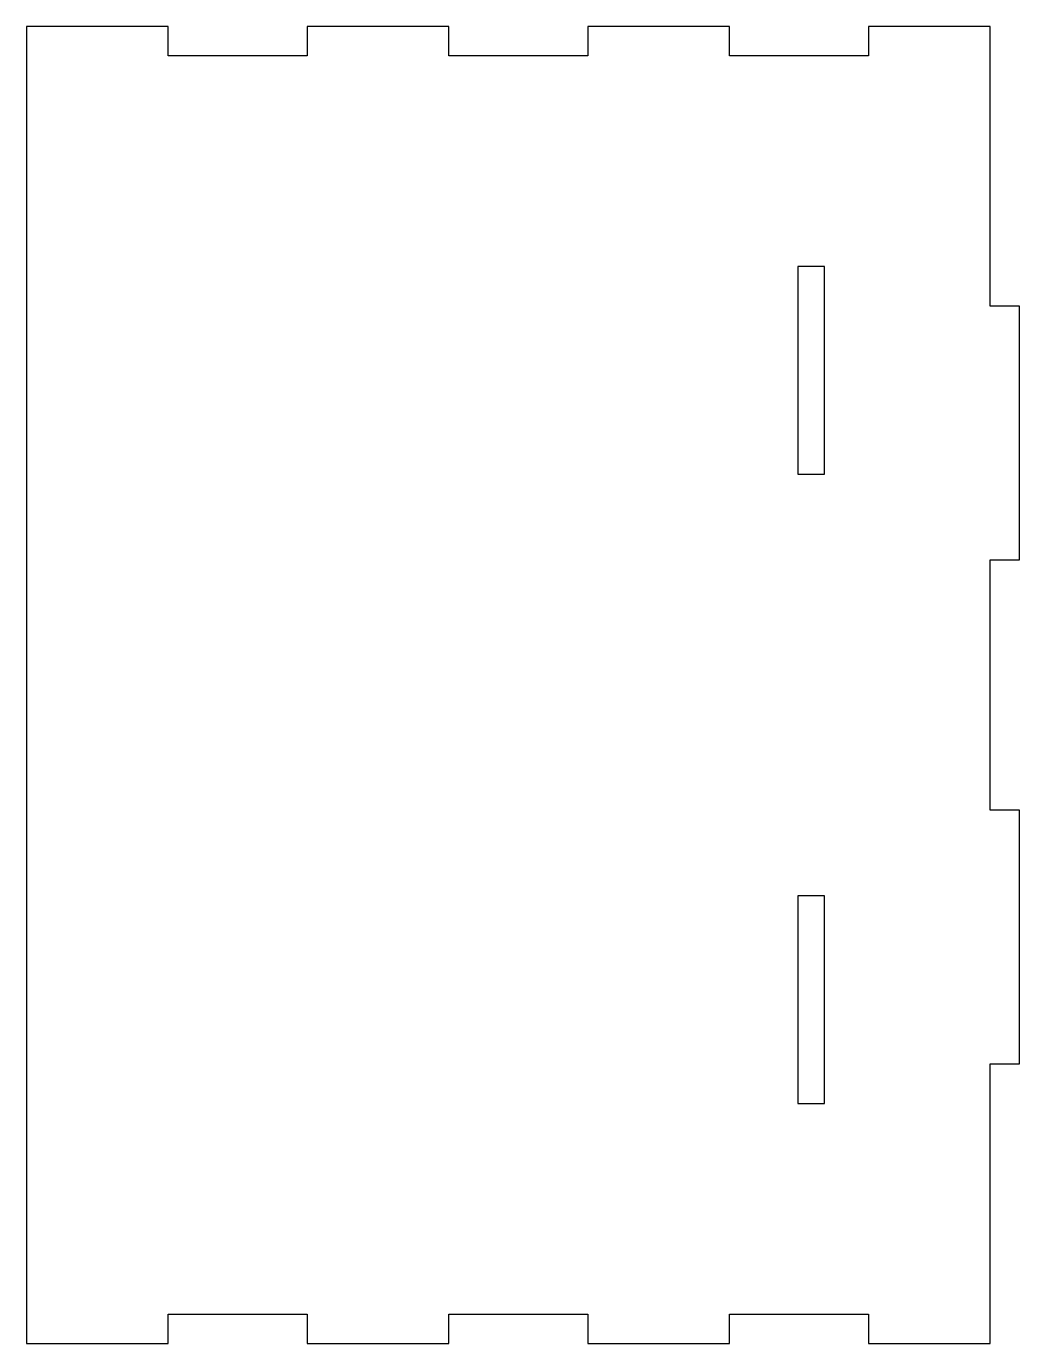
# Model space of a CAD drawing. Header units: millimetres. Extents: x -98 to 3, y -67 to 67.
import ezdxf

# ---------------------------------------------------------------- set-up
doc = ezdxf.new("R2010")
doc.units = ezdxf.units.MM

msp = doc.modelspace()

# ---------------------------------------------------------------- linework, layer by layer
at = {"color": 7, "linetype": 'Continuous', "lineweight": 25}
for p, q in [((-98.25, 67.12), (-98.25, -67.12)), ((-83.79, 67.12), (-98.25, 67.12)), ((-83.79, 64.12), (-83.79, 67.12)), ((-69.64, 67.12), (-69.64, 64.12)), ((-55.18, 67.12), (-69.64, 67.12)), ((-55.18, 64.12), (-55.18, 67.12)), ((-41.02, 67.12), (-41.02, 64.12)), ((-26.57, 67.12), (-41.02, 67.12)), ((-26.57, 64.12), (-26.57, 67.12)), ((-12.41, 67.12), (-12.41, 64.12)), ((0, 67.12), (-12.41, 67.12)), ((0, 38.59), (0, 67.12)), ((-69.64, 64.12), (-83.79, 64.12)), ((-41.02, 64.12), (-55.18, 64.12)), ((-12.41, 64.12), (-26.57, 64.12)), ((-16.9, 42.65), (-19.6, 42.65)), ((-19.6, 42.65), (-19.6, 21.47)), ((-16.9, 21.47), (-16.9, 42.65)), ((3, 38.59), (0, 38.59)), ((3, 12.76), (3, 38.59)), ((-19.6, 21.47), (-16.9, 21.47)), ((0, 12.76), (3, 12.76)), ((0, -12.76), (0, 12.76)), ((3, -12.76), (0, -12.76)), ((3, -38.59), (3, -12.76)), ((-16.9, -21.47), (-19.6, -21.47)), ((-19.6, -21.47), (-19.6, -42.65)), ((-16.9, -42.65), (-16.9, -21.47)), ((0, -38.59), (3, -38.59)), ((0, -67.12), (0, -38.59)), ((-19.6, -42.65), (-16.9, -42.65)), ((-83.79, -64.12), (-69.64, -64.12)), ((-83.79, -67.12), (-83.79, -64.12)), ((-69.64, -64.12), (-69.64, -67.12)), ((-55.18, -64.12), (-41.02, -64.12)), ((-55.18, -67.12), (-55.18, -64.12)), ((-41.02, -64.12), (-41.02, -67.12)), ((-26.57, -64.12), (-12.41, -64.12)), ((-26.57, -67.12), (-26.57, -64.12)), ((-12.41, -64.12), (-12.41, -67.12)), ((-98.25, -67.12), (-83.79, -67.12)), ((-69.64, -67.12), (-55.18, -67.12)), ((-41.02, -67.12), (-26.57, -67.12)), ((-12.41, -67.12), (0, -67.12))]:
    msp.add_line(p, q, dxfattribs=at)

doc.saveas('drawing.dxf')
